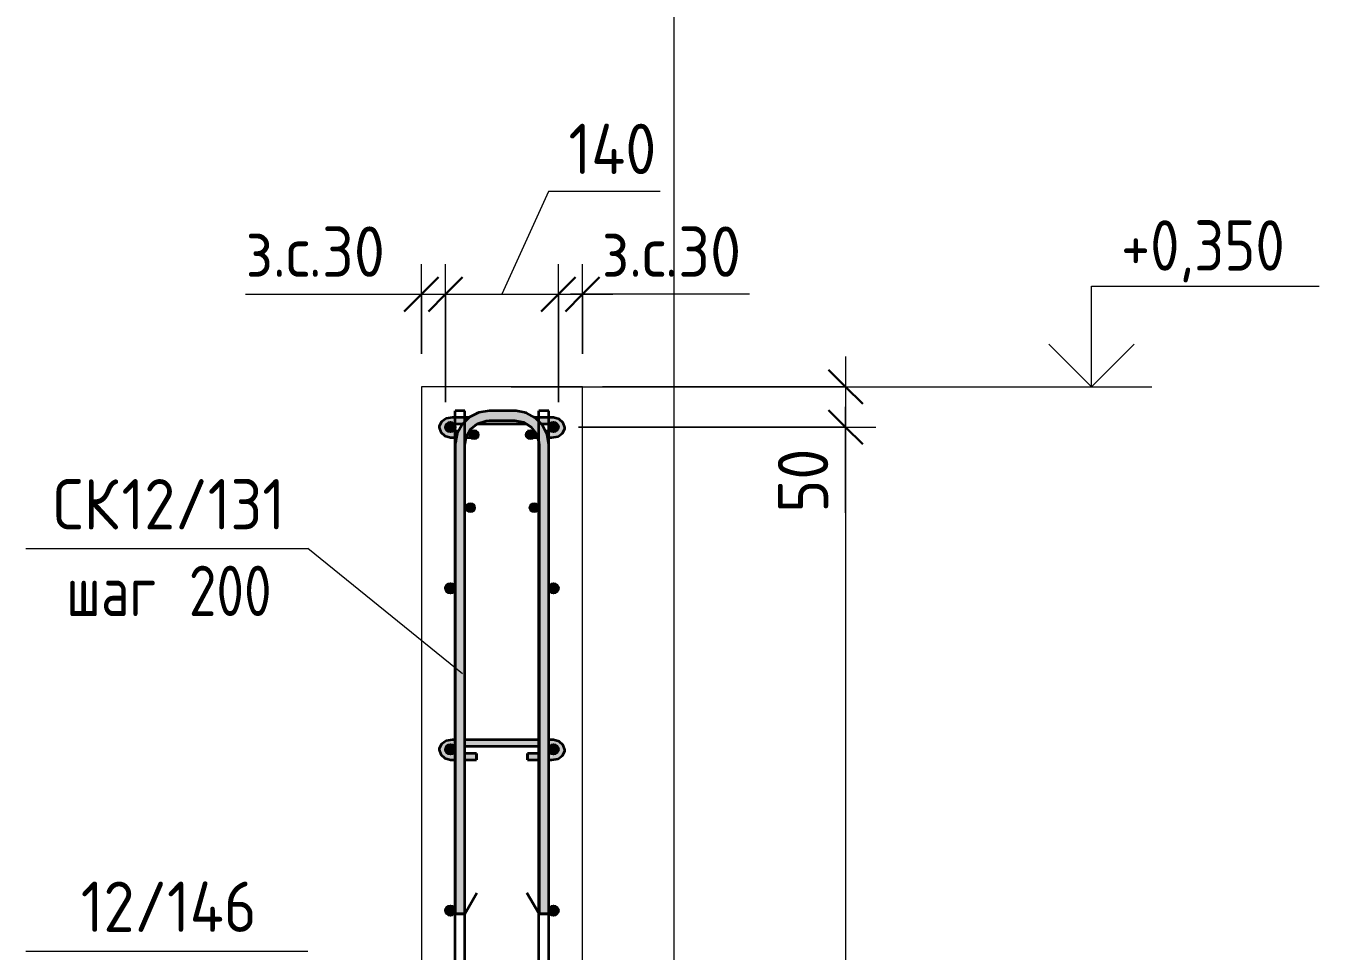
# Model space of a CAD drawing. Header units: millimetres. Extents: x -42469 to 17648, y -5898 to 81170.
# Drawn here: x 4720 to 6325, y -350 to 798 of the extents above; entities that cross this region are included whole.
import ezdxf

# ---------------------------------------------------------------- set-up
doc = ezdxf.new("R2010")
doc.units = ezdxf.units.MM
for name, color, linetype, lineweight in [('AA_Dim', 7, 'Continuous', 9), ('AA_Dim-25', 7, 'Continuous', 9), ('AA_Oformlenie', 7, 'Continuous', 9), ('AA_Vinoska', 7, 'Continuous', 9), ('AA_Visotnaya otmetka', 7, 'Continuous', 9), ('AF_Stena_Опалубка', 253, 'Continuous', 18), ('KR_Armatura', 7, 'Continuous', 20), ('KR_Armatura_Tonkie', 7, 'Continuous', 20)]:
    doc.layers.add(name, color=color, linetype=linetype, lineweight=lineweight)
doc.styles.add('ISOCPEUR_10', font='isocpeur.ttf', dxfattribs={"width": 0.9, "height": 62.5})
doc.styles.add('ISOCPEUR_11', font='isocpeur.ttf', dxfattribs={"width": 0.8, "height": 62.5})
doc.styles.add('ISOCPEUR_12', font='isocpeur.ttf', dxfattribs={"width": 0.85, "height": 62.5})
doc.dimstyles.new('00_Точн_3_знака__прозр__3', dxfattribs={"dimscale": 304.8, "dimtxt": 62.248823, "dimasz": 0.139436, "dimexe": 0.123031, "dimexo": 0.082021, "dimgap": 0.008202, "dimtad": 1, "dimdec": 3, "dimrnd": 0.001, "dimdsep": 46, "dimtxsty": 'ISOCPEUR_10', "dimblk1": 'OBLIQUE', "dimblk2": 'OBLIQUE', "dimsah": 1, "dimcen": 0.09, "dimdle": 0.123031, "dimazin": 0, "dimtfac": 1, "dimtdec": 4, "dimtix": 1, "dimtmove": 1, "dimatfit": 3, "dimfxl": 1, "dimtvp": 1, "dimtolj": 1, "dimtzin": 0, "dimlwd": 18, "dimlwe": 18, "dimarcsym": 2})
doc.dimstyles.new('00_Точн_3_знака__прозр__4', dxfattribs={"dimscale": 304.8, "dimtxt": 62.248823, "dimasz": 0.139436, "dimexe": 0.123031, "dimexo": 0.082021, "dimgap": 0.008202, "dimtad": 1, "dimdec": 3, "dimrnd": 0.001, "dimdsep": 46, "dimtxsty": 'ISOCPEUR_10', "dimblk1": 'OBLIQUE', "dimblk2": 'OBLIQUE', "dimsah": 1, "dimcen": 0.09, "dimdle": 0.123031, "dimazin": 0, "dimtfac": 1, "dimtdec": 4, "dimtix": 1, "dimtmove": 0, "dimatfit": 3, "dimfxl": 1, "dimtvp": 1, "dimtolj": 1, "dimtzin": 0, "dimlwd": 18, "dimlwe": 18, "dimarcsym": 2})

# ---------------------------------------------------------------- blocks, each defined once
blk = doc.blocks.new('350_Стержень П торец СК-СГ _НесАрм_РабПлоск_ - 350_Стержень П торец СК-СГ _НесАрм_РабПлоск_-V3-1-1 Армирование')
at = {"layer": 'KR_Armatura_Tonkie', "lineweight": 35}
for p, q in [((37045.9, 320), (37013.9, 320)), ((37070.3, 312), (37069.3, 312.5)), ((36989.7, 295), (36990.6, 296.5)), ((36992, 298.4), (36999.2, 304)), ((37059.9, 304), (37064.4, 301.3)), ((37066.2, 299.9), (37070, 295)), ((36971.9, 278), (36971.9, -88)), ((36983.9, 278), (36985.5, 287)), ((36983.9, -88), (36983.9, 278)), ((37074, 287.1), (37075.2, 283)), ((37075.9, 278), (37075.9, -88)), ((37087.9, -88), (37087.9, 278)), ((36971.9, -96), (36971.9, -105)), ((36983.9, -105), (36983.9, -96)), ((37075.9, -96), (37075.9, -105)), ((37087.9, -105), (37087.9, -96)), ((36971.9, -113), (36971.9, -303.9)), ((36983.9, -303.9), (36983.9, -113)), ((37075.9, -113), (37075.9, -303.9)), ((37087.9, -303.9), (37087.9, -113)), ((36983.9, -303.9), (36998.9, -277.9)), ((37075.9, -303.9), (37060.9, -277.9)), ((36983.7, -303.9), (36972.1, -303.9)), ((36972.1, -303.9), (36983.7, -303.9)), ((37076.1, -303.9), (37087.7, -303.9)), ((37087.7, -303.9), (37076.1, -303.9))]:
    blk.add_line(p, q, dxfattribs=at)
at = {"layer": 'KR_Armatura_Tonkie', "lineweight": 35, "flags": 128}
for points in [[(36991.2, 313.1), (36989.7, 312.3), (36989.3, 312)], [(37002, 318.2), (37001.2, 318), (36998.5, 316.7)], [(37050.3, 319.4), (37047.4, 320), (37045.9, 320)], [(37062.6, 316.1), (37060, 317.5), (37058.5, 317.8)], [(36981, 304), (36980.4, 303.4), (36979.4, 301.4)], [(37081, 300.7), (37080.2, 302.2), (37078.5, 304)], [(36972.5, 282.4), (36971.9, 279.5), (36971.9, 278)]]:
    blk.add_lwpolyline(points, dxfattribs=at)
blk = doc.blocks.new('350_Стержень П торец СК-СГ _НесАрм_РабПлоск_ - 350_Стержень П торец СК-СГ _НесАрм_РабПлоск_-V5-1-1 Армирование')
at = {"layer": 'KR_Armatura_Tonkie', "lineweight": 35}
for points in [[(36977.9, 278), (36983.9, 278), (36984.9, 285.8), (36988.4, 293.7), (36992.7, 299.2), (36999.2, 304.1), (37006.2, 307), (37013.9, 308.2), (37013.9, 320), (37002.9, 318.5), (36992.6, 314.2), (36983.9, 307.3), (36977.5, 299), (36973.3, 288.9), (36972.1, 278), (36976.3, 278)], [(37044.1, 308), (37045.9, 308.2), (37045.9, 320), (37013.9, 319.8), (37013.9, 308), (37037.9, 308)], [(37081.9, 278), (37087.9, 278), (37086.4, 288.9), (37082.2, 299), (37075.6, 307.7), (37066.9, 314.4), (37056.7, 318.6), (37045.9, 319.8), (37045.9, 308), (37053.6, 307), (37061, 303.9), (37067.1, 299.2), (37072, 292.7), (37074.9, 285.7), (37076.1, 278), (37080.3, 278)], [(36977.9, -303.9), (36983.9, -303.9), (36983.7, 278), (36971.9, 278), (36972.1, -303.9), (36976.3, -303.9)], [(37081.9, -303.9), (37087.9, -303.9), (37087.7, 278), (37075.9, 278), (37076.1, -303.9), (37080.3, -303.9)]]:
    blk.add_hatch(color=256, dxfattribs=at).paths.add_polyline_path(points)
for p, q in [((37045.9, 320), (37013.9, 320)), ((37013.9, 308), (37045.9, 308)), ((36971.9, 278), (36971.9, -303.9)), ((36983.9, -303.9), (36983.9, 278)), ((37075.9, 278), (37075.9, -303.9)), ((37087.9, -303.9), (37087.9, 278)), ((36983.9, -303.9), (36998.9, -277.9)), ((37075.9, -303.9), (37060.9, -277.9)), ((36983.9, -303.9), (36971.9, -303.9)), ((36972.1, -303.9), (36983.7, -303.9)), ((37087.9, -303.9), (37075.9, -303.9)), ((37076.1, -303.9), (37087.7, -303.9))]:
    blk.add_line(p, q, dxfattribs=at)
at = {"layer": 'KR_Armatura_Tonkie', "lineweight": 35, "flags": 128}
for points in [[(36983.9, 306.7), (36980.4, 303.4), (36974.3, 292.1), (36971.9, 279.5), (36971.9, 278)], [(37013.9, 320), (37001.2, 318), (36989.7, 312.3), (36983.9, 306.7)], [(36983.9, 278), (36985.8, 288.7), (36991.4, 297.9), (37000, 304.6), (37010.3, 307.8), (37013.9, 308)], [(37075.9, 306.7), (37071.3, 311.4), (37060, 317.5), (37047.4, 320), (37045.9, 320)], [(37045.9, 308), (37056.5, 306), (37065.8, 300.4), (37072.5, 291.9), (37075.7, 281.5), (37075.9, 278)], [(37087.9, 278), (37085.9, 290.7), (37080.2, 302.2), (37075.9, 306.7)]]:
    blk.add_lwpolyline(points, dxfattribs=at)
blk = doc.blocks.new('350_Стержень П торец СК-СГ _НесАрм_РабПлоск_ - 350_Стержень П торец СК-СГ _НесАрм_РабПлоск_-4142405-1-1 Армирование')
at = {"layer": 'KR_Armatura_Tonkie', "lineweight": 35}
for points in [[(36965.9, -1106), (36967.4, -1105.8), (36968.9, -1105.2), (36970.1, -1104.2), (36971.1, -1103), (36971.7, -1101.6), (36971.9, -1100), (36971.7, -1098.4), (36971.1, -1097), (36970.1, -1095.8), (36968.9, -1094.8), (36967.4, -1094.2), (36965.9, -1094), (36964.3, -1094.2), (36962.9, -1094.8), (36961.6, -1095.8), (36960.7, -1097), (36960.1, -1098.4), (36959.9, -1100), (36960.1, -1101.6), (36960.7, -1103), (36961.6, -1104.2), (36962.9, -1105.2), (36964.3, -1105.8)], [(37093.9, -1106), (37095.4, -1105.8), (37096.9, -1105.2), (37098.1, -1104.2), (37099.1, -1103), (37099.7, -1101.6), (37099.9, -1100), (37099.7, -1098.4), (37099.1, -1097), (37098.1, -1095.8), (37096.9, -1094.8), (37095.4, -1094.2), (37093.9, -1094), (37092.3, -1094.2), (37090.9, -1094.8), (37089.6, -1095.8), (37088.7, -1097), (37088.1, -1098.4), (37087.9, -1100), (37088.1, -1101.6), (37088.7, -1103), (37089.6, -1104.2), (37090.9, -1105.2), (37092.3, -1105.8)]]:
    blk.add_hatch(color=256, dxfattribs=at).paths.add_polyline_path(points)
at = {"layer": 'AA_Oformlenie'}
for centre, start, end in [((36965.9, -1100), 90, 270), ((36965.9, -1100), 270, 90), ((37093.9, -1100), 90, 270), ((37093.9, -1100), 270, 90)]:
    blk.add_arc(centre, 6, start, end, dxfattribs=at)
at = {"layer": 'KR_Armatura_Tonkie', "lineweight": 35}
for centre in [(36965.9, -1100), (37093.9, -1100)]:
    blk.add_circle(centre, 6, dxfattribs=at)
blk = doc.blocks.new('261_Шпилька массив _НесАрм_РабПлоск_ - 8 А240-4153475-1-1 Армирование')
at = {"layer": 'KR_Armatura_Tonkie', "lineweight": 35}
for points in [[(36968, 288.2), (36968, 294.5), (36966.7, 294.1), (36965.9, 294), (36964.3, 294.2), (36962.1, 295.4), (36961, 296.6), (36960.5, 297.4), (36959.9, 299.5), (36959.9, 300.3), (36960.4, 302.3), (36961.1, 303.6), (36961.9, 304.4), (36963.3, 305.4), (36964.3, 305.8), (36965.9, 306), (36968, 306), (36968, 312), (36962, 311), (36959.2, 309.7), (36955.5, 306.6), (36953.3, 303.8), (36952, 299.5), (36953.3, 295.2), (36957.3, 291.2), (36962.1, 289), (36964.1, 288.7)], [(37091.9, 288.2), (37098, 289.1), (37103.2, 291.5), (37106.7, 295.2), (37107.9, 299.5), (37106.7, 303.8), (37104.3, 307.4), (37099.4, 310.5), (37091.9, 311.9), (37091.9, 305.6), (37092.4, 305.8), (37094, 306), (37095.9, 305.6), (37096.9, 305.2), (37098.6, 303.6), (37099.3, 302.3), (37099.7, 301.6), (37099.8, 299.2), (37099.5, 298), (37098.6, 296.4), (37097.3, 295.2), (37096.9, 294.8), (37095.4, 294.2), (37093.1, 294.1), (37091.9, 294), (37091.9, 289)], [(36968, 287), (36968, 288.2), (36961.9, 289.1), (36956.7, 291.5), (36957.3, 290.8), (36960.5, 288.7), (36962, 288), (36964.6, 287.6)], [(37091.9, 287), (37099.4, 288.5), (37104.3, 291.6), (37106.7, 295.2), (37103.2, 291.5), (37098, 289.1), (37091.9, 288.2), (37091.9, 287.2)], [(36968, -111.8), (36968, -105.5), (36966.7, -105.9), (36965.9, -106), (36964.3, -105.8), (36962.1, -104.6), (36961, -103.4), (36960.5, -102.6), (36959.9, -100.5), (36959.9, -99.7), (36960.4, -97.7), (36961.1, -96.4), (36961.9, -95.6), (36963.3, -94.6), (36964.3, -94.2), (36965.9, -94), (36968, -94), (36968, -88), (36962, -89), (36959, -90.5), (36955.5, -93.4), (36953.3, -96.2), (36952, -100.5), (36953.3, -104.8), (36957.3, -108.8), (36962.1, -111), (36964.1, -111.3)], [(37091.9, -111.8), (37098, -110.9), (37103.2, -108.5), (37106.7, -104.8), (37107.9, -100.5), (37106.7, -96.2), (37104.3, -92.6), (37099.4, -89.5), (37091.9, -88.1), (37091.9, -94.4), (37092.4, -94.2), (37094, -94), (37095.9, -94.4), (37096.9, -94.8), (37098.6, -96.4), (37099.3, -97.7), (37099.7, -98.4), (37099.8, -100.8), (37099.5, -102), (37098.6, -103.6), (37097.3, -104.8), (37096.7, -105.3), (37095.4, -105.8), (37093.1, -105.9), (37091.9, -106), (37091.9, -111)], [(36968, -113), (36968, -111.8), (36961.9, -110.9), (36956.7, -108.5), (36957.3, -109.2), (36960.5, -111.3), (36962, -112), (36964.6, -112.4)], [(37091.9, -113), (37099.4, -111.5), (37104.3, -108.4), (37106.2, -105.3), (37103.2, -108.5), (37098, -110.9), (37091.9, -111.8), (37091.9, -112.8)]]:
    blk.add_hatch(color=256, dxfattribs=at).paths.add_polyline_path(points)
h = blk.add_hatch(color=256, dxfattribs=at)
h.paths.add_polyline_path([(37058, 305.2), (37052.7, 307.1), (37044.1, 308), (37013.8, 308), (37005.4, 306.7), (37001.7, 305.2), (37055.2, 305.2)])
h.paths.add_polyline_path([(36980.1, 305.2), (36982.2, 305.2), (36984.6, 308), (36989.8, 312), (36968, 311.9), (36968, 305.5), (36969.4, 305.2), (36977.5, 305.2)])
h.paths.add_polyline_path([(37087.9, 305.2), (37091.1, 305.3), (37091.9, 305.8), (37091.9, 312), (37070.2, 311.9), (37076.1, 307), (37077.6, 305.2), (37082.2, 305.2)])
h = blk.add_hatch(color=256, dxfattribs=at)
h.paths.add_polyline_path([(37006.1, 304), (37060.3, 304.2), (37058, 305.2), (37001.3, 305), (36999.2, 304), (37002.9, 304)])
h.paths.add_polyline_path([(37089.4, 304), (37090, 304.5), (37090.6, 305.2), (37077.6, 305.1), (37078.4, 304), (37089.3, 304)])
h.paths.add_polyline_path([(36977.5, 304), (36981.4, 304.1), (36982.2, 305.2), (36968.9, 305.2), (36970.3, 304), (36971.9, 304)])
h = blk.add_hatch(color=256, dxfattribs=at)
h.paths.add_polyline_path([(36973.2, 288.2), (36973.4, 289.2), (36975.9, 295), (36968.9, 294.8), (36968, 294.2), (36968, 288.2), (36972.7, 288.2)])
h.paths.add_polyline_path([(36987.9, 288.2), (36998.3, 288.2), (36998.3, 295), (36989.2, 294.8), (36987.5, 292.1), (36985.9, 288.2)])
h = blk.add_hatch(color=256, dxfattribs=at)
h.paths.add_polyline_path([(37091.9, 288.2), (37091.6, 294.5), (37089.6, 295), (37084, 294.8), (37086.5, 288.2), (37087.9, 288.2)])
h.paths.add_polyline_path([(37061.6, 288.2), (37073.8, 288.3), (37071.2, 293.8), (37070.3, 295), (37061.6, 294.9), (37061.6, 289)])
h = blk.add_hatch(color=256, dxfattribs=at)
h.paths.add_polyline_path([(36971.9, 287), (36973.1, 287.2), (36973.2, 288.2), (36968, 288.2), (36968, 287)])
h.paths.add_polyline_path([(36987.9, 287), (36998.3, 287.2), (36998.3, 288.2), (36985.8, 287.9), (36985.4, 287)])
h = blk.add_hatch(color=256, dxfattribs=at)
h.paths.add_polyline_path([(37071.2, 287), (37074.3, 287.2), (37073.8, 288.2), (37061.6, 288.2), (37061.6, 287)])
h.paths.add_polyline_path([(37087.1, 287), (37091.9, 287.2), (37091.9, 288.2), (37086.5, 288.1), (37086.7, 287)])
h = blk.add_hatch(color=256, dxfattribs=at)
h.paths.add_polyline_path([(36968.9, -94.8), (36971.9, -94.8), (36971.9, -88), (36968, -88.1), (36968, -94.5), (36968.9, -94.8)])
h.paths.add_polyline_path([(37048.4, -94.8), (37075.9, -94.7), (37075.9, -88), (36983.9, -88.2), (36983.9, -94.8), (37002.9, -94.8)])
h.paths.add_polyline_path([(37087.9, -94.8), (37091.1, -94.7), (37091.9, -94.2), (37091.9, -88), (37087.9, -88.1), (37087.9, -94.8)])
h = blk.add_hatch(color=256, dxfattribs=at)
h.paths.add_polyline_path([(37048.4, -96), (37075.9, -95.8), (37075.9, -94.8), (36983.9, -94.9), (36983.9, -96), (37002.9, -96)])
h.paths.add_polyline_path([(36971.1, -96), (36971.9, -95.9), (36971.7, -94.8), (36968.9, -94.8), (36970.3, -96)])
h.paths.add_polyline_path([(37089.4, -96), (37090, -95.5), (37090.6, -94.8), (37087.9, -94.8), (37088.1, -96), (37089.3, -96)])
h = blk.add_hatch(color=256, dxfattribs=at)
h.paths.add_polyline_path([(36998.3, -111.8), (36998.3, -105), (36983.9, -105.1), (36983.9, -111.8)])
h.paths.add_polyline_path([(36971.9, -111.8), (36971.7, -105), (36968.9, -105.2), (36968, -105.8), (36968, -111.8)])
h = blk.add_hatch(color=256, dxfattribs=at)
h.paths.add_polyline_path([(36968, -113), (36971.9, -112.8), (36971.9, -111.8), (36968, -111.8), (36968, -112.8)])
h.paths.add_polyline_path([(36998.3, -113), (36998.3, -111.8), (36983.9, -111.8), (36983.9, -113)])
h = blk.add_hatch(color=256, dxfattribs=at)
h.paths.add_polyline_path([(37091.9, -111.8), (37091.6, -105.5), (37089.6, -105), (37087.9, -105.2), (37087.9, -111.8)])
h.paths.add_polyline_path([(37061.6, -111.8), (37075.9, -111.8), (37075.9, -105), (37061.6, -105.1), (37061.6, -111)])
h = blk.add_hatch(color=256, dxfattribs=at)
h.paths.add_polyline_path([(37071.2, -113), (37075.9, -112.8), (37075.9, -111.8), (37061.6, -111.8), (37061.6, -113)])
h.paths.add_polyline_path([(37091.9, -113), (37091.9, -111.8), (37087.9, -111.9), (37087.9, -113)])
for p, q in [((36971.9, 312), (36968, 312)), ((36983.9, 312), (36971.9, 312)), ((36989.8, 312), (36983.9, 312)), ((37075.9, 312), (37070, 312)), ((37087.9, 312), (37075.9, 312)), ((37091.9, 312), (37087.9, 312)), ((36971.9, 295), (36969.2, 295)), ((36970.3, 304), (36971.9, 304)), ((36971.9, 304), (36981.3, 304)), ((36975.9, 295), (36971.9, 295)), ((36998.3, 295), (36989.4, 295)), ((36998.3, 295), (36998.3, 288.2)), ((36998.3, 293.8), (36998.3, 294.9)), ((36998.3, 287.2), (36998.3, 293.7)), ((36998.9, 304), (37060.9, 304)), ((37070.3, 295), (37061.6, 295)), ((37061.6, 288.2), (37061.6, 295)), ((37061.6, 294.9), (37061.6, 293.8)), ((37061.6, 293.7), (37061.6, 287.2)), ((37078.4, 304), (37087.9, 304)), ((37087.9, 295), (37083.9, 295)), ((37087.9, 304), (37089.5, 304)), ((37090.6, 295), (37087.9, 295)), ((36968, 287), (36971.9, 287)), ((36971.9, 287), (36973.1, 287)), ((36985.4, 287), (36998.3, 287)), ((36998.3, 288.2), (36998.3, 287)), ((37061.6, 287), (37061.6, 288.2)), ((37061.6, 287), (37074.3, 287)), ((37086.7, 287), (37087.9, 287)), ((37087.9, 287), (37091.9, 287)), ((36971.9, -88), (36968, -88)), ((36970.3, -96), (36971.9, -96)), ((37075.9, -88), (36983.9, -88)), ((36983.9, -96), (37075.9, -96)), ((37091.9, -88), (37087.9, -88)), ((37087.9, -96), (37089.5, -96)), ((36971.9, -105), (36969.2, -105)), ((36998.3, -105), (36983.9, -105)), ((36998.3, -105), (36998.3, -111.8)), ((36998.3, -106.2), (36998.3, -105.5)), ((36998.3, -112.8), (36998.3, -106.2)), ((36998.3, -111.8), (36998.3, -113)), ((37075.9, -105), (37061.6, -105)), ((37061.6, -111.8), (37061.6, -105)), ((37061.6, -105.1), (37061.6, -106.2)), ((37061.6, -106.2), (37061.6, -112.8)), ((37061.6, -113), (37061.6, -111.8)), ((37090.6, -105), (37087.9, -105)), ((36968, -113), (36971.9, -113)), ((36983.9, -113), (36998.3, -113)), ((37061.6, -113), (37075.9, -113)), ((37087.9, -113), (37091.9, -113))]:
    blk.add_line(p, q, dxfattribs=at)
at = {"layer": 'KR_Armatura_Tonkie', "lineweight": 35, "flags": 128}
for points in [[(36968, 312), (36960.5, 310.5), (36954.8, 306.6), (36952.2, 301.1), (36952, 299.5)], [(37107.9, 299.5), (37106, 305.4), (37101, 309.8), (37093.7, 311.9), (37091.9, 312)], [(36952, 299.5), (36953.9, 293.6), (36958.9, 289.2), (36966.2, 287.1), (36968, 287)], [(37091.9, 287), (37099.5, 288.5), (37105.1, 292.4), (37107.8, 297.9), (37107.9, 299.5)], [(36968, -88), (36960.5, -89.5), (36954.8, -93.4), (36952.2, -98.9), (36952, -100.5)], [(37107.9, -100.5), (37106, -94.6), (37101, -90.2), (37093.7, -88.1), (37091.9, -88)], [(36952, -100.5), (36953.9, -106.4), (36958.9, -110.8), (36966.2, -112.9), (36968, -113)], [(37091.9, -113), (37099.5, -111.5), (37105.1, -107.6), (37107.8, -102.1), (37107.9, -100.5)]]:
    blk.add_lwpolyline(points, dxfattribs=at)
blk = doc.blocks.new('011_Прямоугольник обрыва _ЭлУзла_ - 011_Прямоугольник обрыва _ЭлУзла_-4144281-1-1 Армирование')
at = {"layer": 'AA_Oformlenie'}
blk.add_line((37243, 2041.6), (37243, -1564.6), dxfattribs=at)
blk = doc.blocks.new('DIMBLOCK78-1-1 Армирование')
at = {"layer": 'AA_Dim-25', "lineweight": 18}
for p, q in [((5210.9, 390.9), (5210.9, 502.3)), ((5240.9, 331), (5240.9, 502.3)), ((4992.9, 464.8), (5201, 464.8)), ((5173.4, 464.8), (5240.9, 464.8)), ((5201, 464.8), (5225.9, 464.8)), ((5210.9, 464.8), (5210.9, 390.9)), ((5240.9, 464.8), (5240.9, 331))]:
    blk.add_line(p, q, dxfattribs=at)
at = {"layer": 'AA_Dim-25', "lineweight": 30}
for p, q in [((5210.9, 464.8), (5232.1, 486.1)), ((5240.9, 464.8), (5262.1, 486.1)), ((5210.9, 464.8), (5189.6, 443.6)), ((5240.9, 464.8), (5219.6, 443.6))]:
    blk.add_line(p, q, dxfattribs=at)
at = {"layer": 'AA_Dim-25', "color": 0, "lineweight": 18, "insert": (4992.9, 549), "char_height": 62.5, "width": 219.786, "attachment_point": 1, "line_spacing_factor": 1.149209, "style": 'ISOCPEUR_10'}
blk.add_mtext('з.с.30', dxfattribs=at)
blk = doc.blocks.new('_Oblique')
at = {"color": 0, "linetype": 'ByBlock', "lineweight": -2}
blk.add_line((-0.5, -0.5), (0.5, 0.5), dxfattribs=at)
blk = doc.blocks.new('DIMBLOCK79-1-1 Армирование')
at = {"layer": 'AA_Dim-25', "lineweight": 18}
for p, q in [((5368.5, 592.3), (5310.9, 464.8)), ((5507.2, 592.3), (5368.5, 592.3)), ((5240.9, 331), (5240.9, 502.3)), ((5380.9, 331), (5380.9, 502.3)), ((5240.9, 464.8), (5380.9, 464.8)), ((5240.9, 464.8), (5240.9, 331)), ((5380.9, 464.8), (5380.9, 331))]:
    blk.add_line(p, q, dxfattribs=at)
at = {"layer": 'AA_Dim-25', "lineweight": 30}
for p, q in [((5240.9, 464.8), (5262.1, 486.1)), ((5380.9, 464.8), (5402.1, 486.1)), ((5240.9, 464.8), (5219.6, 443.6)), ((5380.9, 464.8), (5359.6, 443.6))]:
    blk.add_line(p, q, dxfattribs=at)
at = {"layer": 'AA_Dim-25', "color": 0, "lineweight": 18, "insert": (5393.5, 676.5), "char_height": 62.5, "width": 136.469, "attachment_point": 1, "line_spacing_factor": 1.149209, "style": 'ISOCPEUR_10'}
blk.add_mtext('140', dxfattribs=at)
blk = doc.blocks.new('DIMBLOCK80-1-1 Армирование')
at = {"layer": 'AA_Dim-25', "lineweight": 18}
for p, q in [((5380.9, 331), (5380.9, 502.3)), ((5410.9, 390.9), (5410.9, 502.3)), ((5380.9, 464.8), (5448.4, 464.8)), ((5380.9, 464.8), (5380.9, 331)), ((5409.9, 464.8), (5395.9, 464.8)), ((5618.1, 464.8), (5409.9, 464.8)), ((5410.9, 464.8), (5410.9, 390.9))]:
    blk.add_line(p, q, dxfattribs=at)
at = {"layer": 'AA_Dim-25', "lineweight": 30}
for p, q in [((5380.9, 464.8), (5402.1, 486.1)), ((5410.9, 464.8), (5432.1, 486.1)), ((5380.9, 464.8), (5359.6, 443.6)), ((5410.9, 464.8), (5389.6, 443.6))]:
    blk.add_line(p, q, dxfattribs=at)
at = {"layer": 'AA_Dim-25', "color": 0, "lineweight": 18, "insert": (5434.9, 549), "char_height": 62.5, "width": 219.786, "attachment_point": 1, "line_spacing_factor": 1.149209, "style": 'ISOCPEUR_10'}
blk.add_mtext('з.с.30', dxfattribs=at)
blk = doc.blocks.new('DIMBLOCK84-1-1 Армирование')
at = {"layer": 'AA_Dim-25', "lineweight": 18}
for p, q in [((5737.4, 387.5), (5737.4, 300)), ((5435.9, 350), (5774.9, 350)), ((5737.4, 350), (5435.9, 350)), ((5737.4, 297.8), (5737.4, 325)), ((5405.9, 300), (5774.9, 300)), ((5737.4, 300), (5405.9, 300)), ((5737.4, 193.8), (5737.4, 297.8))]:
    blk.add_line(p, q, dxfattribs=at)
at = {"layer": 'AA_Dim-25', "lineweight": 30}
for p, q in [((5737.4, 350), (5716.2, 371.2)), ((5737.4, 350), (5758.7, 328.7)), ((5737.4, 300), (5716.2, 321.2)), ((5737.4, 300), (5758.7, 278.7))]:
    blk.add_line(p, q, dxfattribs=at)
at = {"layer": 'AA_Dim-25', "color": 0, "lineweight": 18, "insert": (5653.3, 193.8), "char_height": 62.5, "width": 94.81, "attachment_point": 1, "rotation": 90, "line_spacing_factor": 1.149209, "style": 'ISOCPEUR_10'}
blk.add_mtext('50', dxfattribs=at)
blk = doc.blocks.new('DIMBLOCK85-1-1 Армирование')
at = {"layer": 'AA_Dim-25', "lineweight": 30}
for p, q in [((5737.4, 300), (5716.2, 321.2)), ((5737.4, 300), (5758.7, 278.7)), ((5737.4, -2900), (5716.2, -2878.8)), ((5737.4, -2900), (5758.7, -2921.3))]:
    blk.add_line(p, q, dxfattribs=at)
at = {"layer": 'AA_Dim-25', "lineweight": 18}
for p, q in [((5405.9, 300), (5774.9, 300)), ((5737.4, 300), (5405.9, 300)), ((5737.4, 300), (5737.4, -2900)), ((5405.9, -2900), (5774.9, -2900)), ((5737.4, -2900), (5405.9, -2900))]:
    blk.add_line(p, q, dxfattribs=at)
at = {"layer": 'AA_Dim-25', "color": 0, "lineweight": 18, "insert": (5653.3, -1511.9), "char_height": 62.5, "width": 508.525, "attachment_point": 1, "rotation": 90, "line_spacing_factor": 1.149209, "style": 'ISOCPEUR_10'}
blk.add_mtext('200х16=3200', dxfattribs=at)
blk = doc.blocks.new('042_М_Арматуры - Диам длина поз _ Комментарий-3662934-1-1 Армирование')
at = {"layer": 'AA_Vinoska'}
blk.add_line((35634.9, -2802.1), (35984.9, -2802.1), dxfattribs=at)
blk = doc.blocks.new('Высотные отметки - Стрелка вверх-400292-1-1 Армирование')
at = {"layer": 'AA_Vinoska'}
for p, q in [((37765.6, -3125), (38048.1, -3125)), ((37765.6, -3250), (37765.6, -3125)), ((37765.6, -3250), (37712.6, -3197)), ((37765.6, -3250), (37818.7, -3197)), ((37690.6, -3250), (37840.6, -3250))]:
    blk.add_line(p, q, dxfattribs=at)

msp = doc.modelspace()

# ---------------------------------------------------------------- hatches: boundary and pattern name
at = {"layer": 'KR_Armatura'}
h = msp.add_hatch(color=256, dxfattribs=at)
edge = h.paths.add_edge_path()
edge.add_arc((5246.8973, 300), 6, 0, 360)
for points in [[(5246.8973, 294), (5252.0935, 297), (5252.0935, 303), (5246.8973, 306), (5241.7012, 303), (5241.7012, 297)], [(5374.8973, 294), (5380.0935, 297), (5380.0935, 303), (5374.8973, 306), (5369.7012, 303), (5369.7012, 297)], [(5273.2866, 285.2547), (5279.2866, 285.2547), (5282.2866, 290.4508), (5279.2866, 295.647), (5273.2866, 295.647), (5270.2866, 290.4508)], [(5343.2866, 285.2547), (5349.2866, 285.2547), (5352.2549, 290.5057), (5349.2866, 295.647), (5343.2866, 295.647), (5340.2866, 290.4508)], [(5268.8973, 194.8038), (5274.8973, 194.8038), (5277.8973, 200), (5274.8973, 205.1962), (5268.8973, 205.1962), (5265.8973, 200)], [(5347.8973, 194.8038), (5353.8973, 194.8038), (5356.8973, 200), (5353.8973, 205.1962), (5347.8973, 205.1962), (5344.8973, 200)], [(5246.8973, 94), (5252.0935, 97), (5252.0935, 103), (5246.8973, 106), (5241.7012, 103), (5241.7012, 97)], [(5374.8973, 94), (5380.0935, 97), (5380.0935, 103), (5374.8973, 106), (5369.7012, 103), (5369.7012, 97)], [(5246.8973, -106), (5252.0935, -103), (5252.0935, -97), (5246.8973, -94), (5241.7012, -97), (5241.7012, -103), (5245.6417, -105.2751)], [(5374.8973, -106), (5380.0935, -103), (5380.0935, -97), (5374.8973, -94), (5369.7012, -97), (5369.7012, -103), (5373.6417, -105.2751)], [(5246.8973, -306), (5252.0935, -303), (5252.0935, -297), (5246.8973, -294), (5241.7012, -297), (5241.7012, -303)], [(5374.8973, -306), (5380.0935, -303), (5380.0935, -297), (5374.8973, -294), (5369.7012, -297), (5369.7012, -303)]]:
    msp.add_hatch(color=256, dxfattribs=at).paths.add_polyline_path(points)
h = msp.add_hatch(color=256, dxfattribs=at)
edge = h.paths.add_edge_path()
edge.add_arc((5374.8973, 300), 6, 0, 360)
h = msp.add_hatch(color=256, dxfattribs=at)
edge = h.paths.add_edge_path()
edge.add_arc((5276.2866, 290.4508), 6, 0, 360)
h = msp.add_hatch(color=256, dxfattribs=at)
edge = h.paths.add_edge_path()
edge.add_arc((5346.2866, 290.4508), 6, 0, 360)
h = msp.add_hatch(color=256, dxfattribs=at)
edge = h.paths.add_edge_path()
edge.add_arc((5271.8973, 200), 6, 0, 360)
h = msp.add_hatch(color=256, dxfattribs=at)
edge = h.paths.add_edge_path()
edge.add_arc((5350.8973, 200), 6, 0, 360)
h = msp.add_hatch(color=256, dxfattribs=at)
edge = h.paths.add_edge_path()
edge.add_arc((5246.8973, 100), 6, 0, 360)
h = msp.add_hatch(color=256, dxfattribs=at)
edge = h.paths.add_edge_path()
edge.add_arc((5374.8973, 100), 6, 0, 360)
h = msp.add_hatch(color=256, dxfattribs=at)
edge = h.paths.add_edge_path()
edge.add_arc((5246.8973, -100), 6, 0, 360)
h = msp.add_hatch(color=256, dxfattribs=at)
edge = h.paths.add_edge_path()
edge.add_arc((5374.8973, -100), 6, 0, 360)
h = msp.add_hatch(color=256, dxfattribs=at)
edge = h.paths.add_edge_path()
edge.add_arc((5246.8973, -300), 6, 0, 360)
h = msp.add_hatch(color=256, dxfattribs=at)
edge = h.paths.add_edge_path()
edge.add_arc((5374.8973, -300), 6, 0, 360)

# ---------------------------------------------------------------- linework, layer by layer
at = {"layer": 'AA_Vinoska'}
msp.add_line((5262.0386, -6.2387), (5070.1613, 149.1628), dxfattribs=at)
at = {"layer": 'AA_Visotnaya otmetka'}
for q in [(6042.4551, 350), (5322.4446, 350)]:
    msp.add_line((5322.4446, 350), q, dxfattribs=at)
at = {"layer": 'AF_Stena_Опалубка', "lineweight": 20}
for p, q in [((5410.8973, 350), (5210.8973, 350)), ((5210.8973, 350), (5210.8973, -2950)), ((5410.8973, -2950), (5410.8973, 350))]:
    msp.add_line(p, q, dxfattribs=at)
at = {"layer": 'KR_Armatura'}
for p, q in [((5246.8973, 306), (5241.7012, 303)), ((5252.0935, 303), (5246.8973, 306)), ((5374.8973, 306), (5369.7012, 303)), ((5380.0935, 303), (5374.8973, 306)), ((5241.7012, 303), (5241.7012, 297)), ((5241.7012, 297), (5246.8973, 294)), ((5246.8973, 294), (5252.0935, 297)), ((5252.0935, 297), (5252.0935, 303)), ((5273.2866, 295.647), (5270.2866, 290.4508)), ((5270.2866, 290.4508), (5273.2866, 285.2547)), ((5279.2866, 295.647), (5273.2866, 295.647)), ((5282.2866, 290.4508), (5279.2866, 295.647)), ((5279.2866, 285.2547), (5282.2866, 290.4508)), ((5343.2866, 295.647), (5340.2866, 290.4508)), ((5340.2866, 290.4508), (5343.2866, 285.2547)), ((5349.2866, 295.647), (5343.2866, 295.647)), ((5352.2549, 290.5057), (5349.2866, 295.647)), ((5349.2866, 285.2547), (5352.2549, 290.5057)), ((5369.7012, 303), (5369.7012, 297)), ((5369.7012, 297), (5374.8973, 294)), ((5374.8973, 294), (5380.0935, 297)), ((5380.0935, 297), (5380.0935, 303)), ((5273.2866, 285.2547), (5279.2866, 285.2547)), ((5343.2866, 285.2547), (5349.2866, 285.2547)), ((5268.8973, 205.1962), (5265.8973, 200)), ((5265.8973, 200), (5268.8973, 194.8038)), ((5274.8973, 205.1962), (5268.8973, 205.1962)), ((5268.8973, 194.8038), (5274.8973, 194.8038)), ((5277.8973, 200), (5274.8973, 205.1962)), ((5274.8973, 194.8038), (5277.8973, 200)), ((5347.8973, 205.1962), (5344.8973, 200)), ((5344.8973, 200), (5347.8973, 194.8038)), ((5353.8973, 205.1962), (5347.8973, 205.1962)), ((5347.8973, 194.8038), (5353.8973, 194.8038)), ((5356.8973, 200), (5353.8973, 205.1962)), ((5353.8973, 194.8038), (5356.8973, 200)), ((5246.8973, 106), (5241.7012, 103)), ((5241.7012, 103), (5241.7012, 97)), ((5241.7012, 97), (5246.8973, 94)), ((5252.0935, 103), (5246.8973, 106)), ((5246.8973, 94), (5252.0935, 97)), ((5252.0935, 97), (5252.0935, 103)), ((5374.8973, 106), (5369.7012, 103)), ((5369.7012, 103), (5369.7012, 97)), ((5369.7012, 97), (5374.8973, 94)), ((5380.0935, 103), (5374.8973, 106)), ((5374.8973, 94), (5380.0935, 97)), ((5380.0935, 97), (5380.0935, 103)), ((5246.8973, -94), (5241.7012, -97)), ((5252.0935, -97), (5246.8973, -94)), ((5374.8973, -94), (5369.7012, -97)), ((5380.0935, -97), (5374.8973, -94)), ((5241.7012, -97), (5241.7012, -103)), ((5241.7012, -103), (5245.6417, -105.2751)), ((5245.6417, -105.2751), (5246.8973, -106)), ((5246.8973, -106), (5252.0935, -103)), ((5252.0935, -103), (5252.0935, -97)), ((5369.7012, -97), (5369.7012, -103)), ((5369.7012, -103), (5373.6417, -105.2751)), ((5373.6417, -105.2751), (5374.8973, -106)), ((5374.8973, -106), (5380.0935, -103)), ((5380.0935, -103), (5380.0935, -97)), ((5246.8973, -294), (5241.7012, -297)), ((5241.7012, -297), (5241.7012, -303)), ((5241.7012, -303), (5246.8973, -306)), ((5252.0935, -297), (5246.8973, -294)), ((5246.8973, -306), (5252.0935, -303)), ((5252.0935, -303), (5252.0935, -297)), ((5374.8973, -294), (5369.7012, -297)), ((5369.7012, -297), (5369.7012, -303)), ((5369.7012, -303), (5374.8973, -306)), ((5380.0935, -297), (5374.8973, -294)), ((5374.8973, -306), (5380.0935, -303)), ((5380.0935, -303), (5380.0935, -297))]:
    msp.add_line(p, q, dxfattribs=at)
for centre in [(5246.8973, 300), (5374.8973, 300), (5276.2866, 290.4508), (5346.2866, 290.4508), (5271.8973, 200), (5350.8973, 200), (5246.8973, 100), (5374.8973, 100), (5246.8973, -100), (5374.8973, -100), (5246.8973, -300), (5374.8973, -300)]:
    msp.add_circle(centre, 6, dxfattribs=at)
at = {"layer": 'KR_Armatura_Tonkie', "lineweight": 35}
for p, q in [((5264.8973, 320), (5252.8973, 320)), ((5252.8973, -2942), (5252.8973, 320)), ((5264.8973, -2942), (5264.8973, 320)), ((5368.8973, 320), (5356.8973, 320)), ((5356.8973, -2942), (5356.8973, 320)), ((5368.8973, -2942), (5368.8973, 320))]:
    msp.add_line(p, q, dxfattribs=at)

# ---------------------------------------------------------------- block references
at = {"layer": 'AA_Oformlenie'}
msp.add_blockref('011_Прямоугольник обрыва _ЭлУзла_ - 011_Прямоугольник обрыва _ЭлУзла_-4144281-1-1 Армирование', (-31718.977, 0), dxfattribs=at)
at = {"layer": 'AA_Vinoska'}
for p in [(-30914.7662, 2951.3067), (-30914.7662, 2451.8041), (-30914.7662, 2451.8041)]:
    msp.add_blockref('042_М_Арматуры - Диам длина поз _ Комментарий-3662934-1-1 Армирование', p, dxfattribs=at)
at = {"layer": 'AA_Visotnaya otmetka'}
msp.add_blockref('Высотные отметки - Стрелка вверх-400292-1-1 Армирование', (-31723.1625, 3600), dxfattribs=at)
at = {"layer": 'KR_Armatura_Tonkie', "lineweight": 35}
for name, p in [('261_Шпилька массив _НесАрм_РабПлоск_ - 8 А240-4153475-1-1 Армирование', (-31718.977, 0)), ('350_Стержень П торец СК-СГ _НесАрм_РабПлоск_ - 350_Стержень П торец СК-СГ _НесАрм_РабПлоск_-4142405-1-1 Армирование', (-31718.977, 1400)), ('350_Стержень П торец СК-СГ _НесАрм_РабПлоск_ - 350_Стержень П торец СК-СГ _НесАрм_РабПлоск_-V3-1-1 Армирование', (-31718.977, 0)), ('350_Стержень П торец СК-СГ _НесАрм_РабПлоск_ - 350_Стержень П торец СК-СГ _НесАрм_РабПлоск_-V5-1-1 Армирование', (-31718.977, 0)), ('350_Стержень П торец СК-СГ _НесАрм_РабПлоск_ - 350_Стержень П торец СК-СГ _НесАрм_РабПлоск_-4142405-1-1 Армирование', (-31718.977, 1200)), ('350_Стержень П торец СК-СГ _НесАрм_РабПлоск_ - 350_Стержень П торец СК-СГ _НесАрм_РабПлоск_-4142405-1-1 Армирование', (-31718.977, 1000)), ('350_Стержень П торец СК-СГ _НесАрм_РабПлоск_ - 350_Стержень П торец СК-СГ _НесАрм_РабПлоск_-4142405-1-1 Армирование', (-31718.977, 800))]:
    msp.add_blockref(name, p, dxfattribs=at)

# ---------------------------------------------------------------- texts
at = {"layer": 'AA_Vinoska', "char_height": 62.5, "attachment_point": 1}
for s, insert, width, style in [('СК', (4753.9898, 235.5154), 102.816422, 'ISOCPEUR_10'), ('12/131', (4838.8219, 235.5154), 248.923969, 'ISOCPEUR_10'), (' 200', (4890.5877, 128.0391), 166.751, 'ISOCPEUR_11'), ('шаг', (4770.2023, 128.0391), 145.907125, 'ISOCPEUR_11'), ('12/146', (4788.3023, -263.9872), 268.765734, 'ISOCPEUR_10'), ('12/146', (4788.3023, -263.9872), 268.765734, 'ISOCPEUR_10')]:
    msp.add_mtext(s, dxfattribs=dict(at, insert=insert, width=width, style=style))
at = {"layer": 'AA_Visotnaya otmetka', "insert": (6079.1187, 556.6535), "char_height": 62.5, "width": 242.007515, "attachment_point": 1, "line_spacing_factor": 1.149209, "style": 'ISOCPEUR_12'}
msp.add_mtext('+0,350', dxfattribs=at)

# ---------------------------------------------------------------- dimensions: what is measured, and where the dimension line sits
at = {"layer": 'AA_Dim', "lineweight": 18}
for base, p1, p2, override, picture, middle in [((5380.8973, 464.8042), (5240.8973, 306), (5380.8973, 306), {"dimpost": '<>', "dimfxl": 140}, 'DIMBLOCK79-1-1 Армирование', (5461.7293, 634.791)), ((5240.8973, 464.8042), (5210.8973, 415.8664), (5240.8973, 306), {"dimpost": 'з.с.<>', "dimfxl": 113.88862}, 'DIMBLOCK78-1-1 Армирование', (5102.7817, 507.291)), ((5410.8973, 464.8042), (5380.8973, 306), (5410.8973, 415.8664), {"dimpost": 'з.с.<>', "dimfxl": 113.88862}, 'DIMBLOCK80-1-1 Армирование', (5544.8217, 507.291))]:
    dim = msp.add_linear_dim(base=base, p1=p1, p2=p2, dimstyle='00_Точн_3_знака__прозр__3', override=override, dxfattribs=at)
    dim.commit()
    dim.dimension.update_dxf_attribs({"geometry": picture, "text_midpoint": middle, "dimtype": 160})
dim = msp.add_linear_dim(base=(5737.4138, 300), p1=(5410.8973, 350), p2=(5380.8973, 300), angle=90, dimstyle='00_Точн_3_знака__прозр__3', override={"dimpost": '<>', "dimfxl": 58.309519}, dxfattribs=at)
dim.commit()
dim.dimension.update_dxf_attribs({"geometry": 'DIMBLOCK84-1-1 Армирование', "text_midpoint": (5694.927, 241.2361), "dimtype": 160, "text_rotation": 90})
dim = msp.add_linear_dim(base=(5737.4138, -2900), p1=(5380.8973, 300), p2=(5380.8973, -2900), angle=90, dimstyle='00_Точн_3_знака__прозр__4', override={"dimpost": '200х16=<>', "dimfxl": 3200}, dxfattribs=at)
dim.commit()
dim.dimension.update_dxf_attribs({"geometry": 'DIMBLOCK85-1-1 Армирование', "text_midpoint": (5703.6638, -1300)})

doc.saveas('drawing.dxf')
